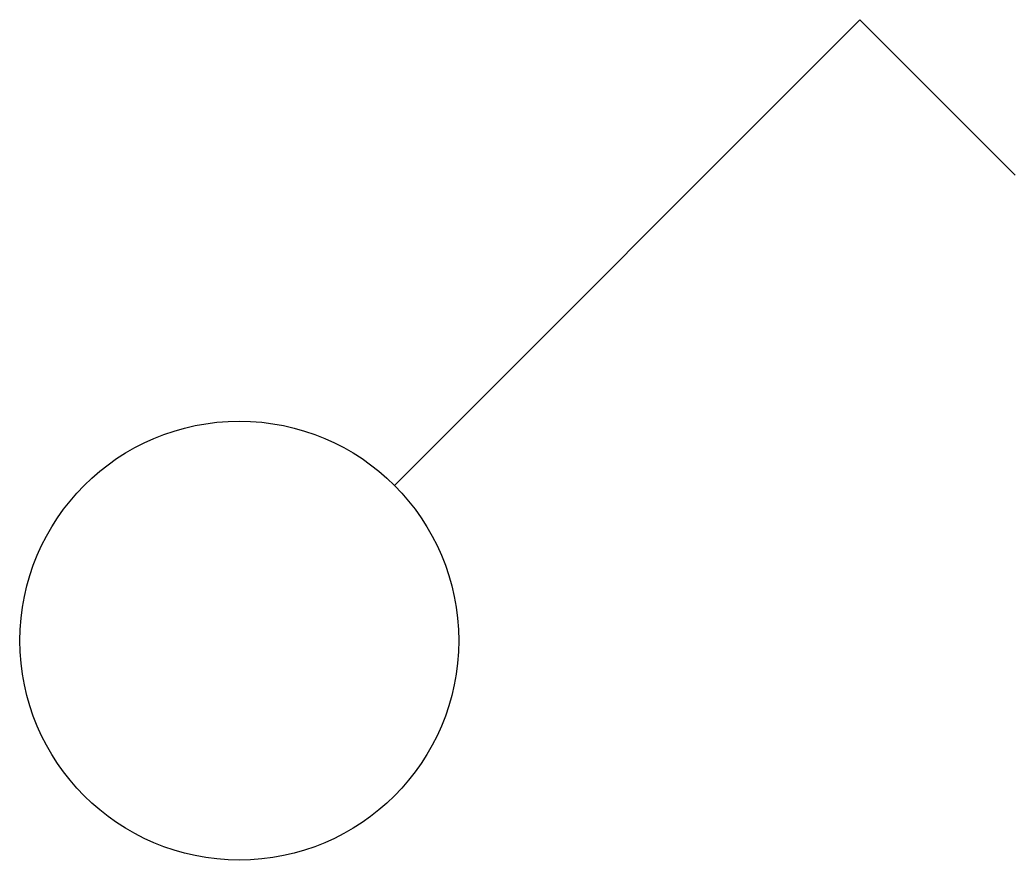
# Model space of a CAD drawing. Header units: millimetres. Extents: x -50 to 177, y 20 to 211.
import ezdxf

# ---------------------------------------------------------------- set-up
doc = ezdxf.new("R2010")
doc.units = ezdxf.units.MM
doc.layers.add('E-SWITCH', color=5, linetype='Continuous')

# ---------------------------------------------------------------- blocks, each defined once
blk = doc.blocks.new('E_SWITCH')
at = {"color": 0}
for p, q in [((35.36, 105.36), (141.42, 211.42)), ((141.42, 211.42), (176.78, 176.07))]:
    blk.add_line(p, q, dxfattribs=at)
blk.add_circle((0, 70), 50, dxfattribs=at)

msp = doc.modelspace()

# ---------------------------------------------------------------- block references
at = {"layer": 'E-SWITCH'}
msp.add_blockref('E_SWITCH', (0, 0), dxfattribs=at)

doc.saveas('drawing.dxf')
